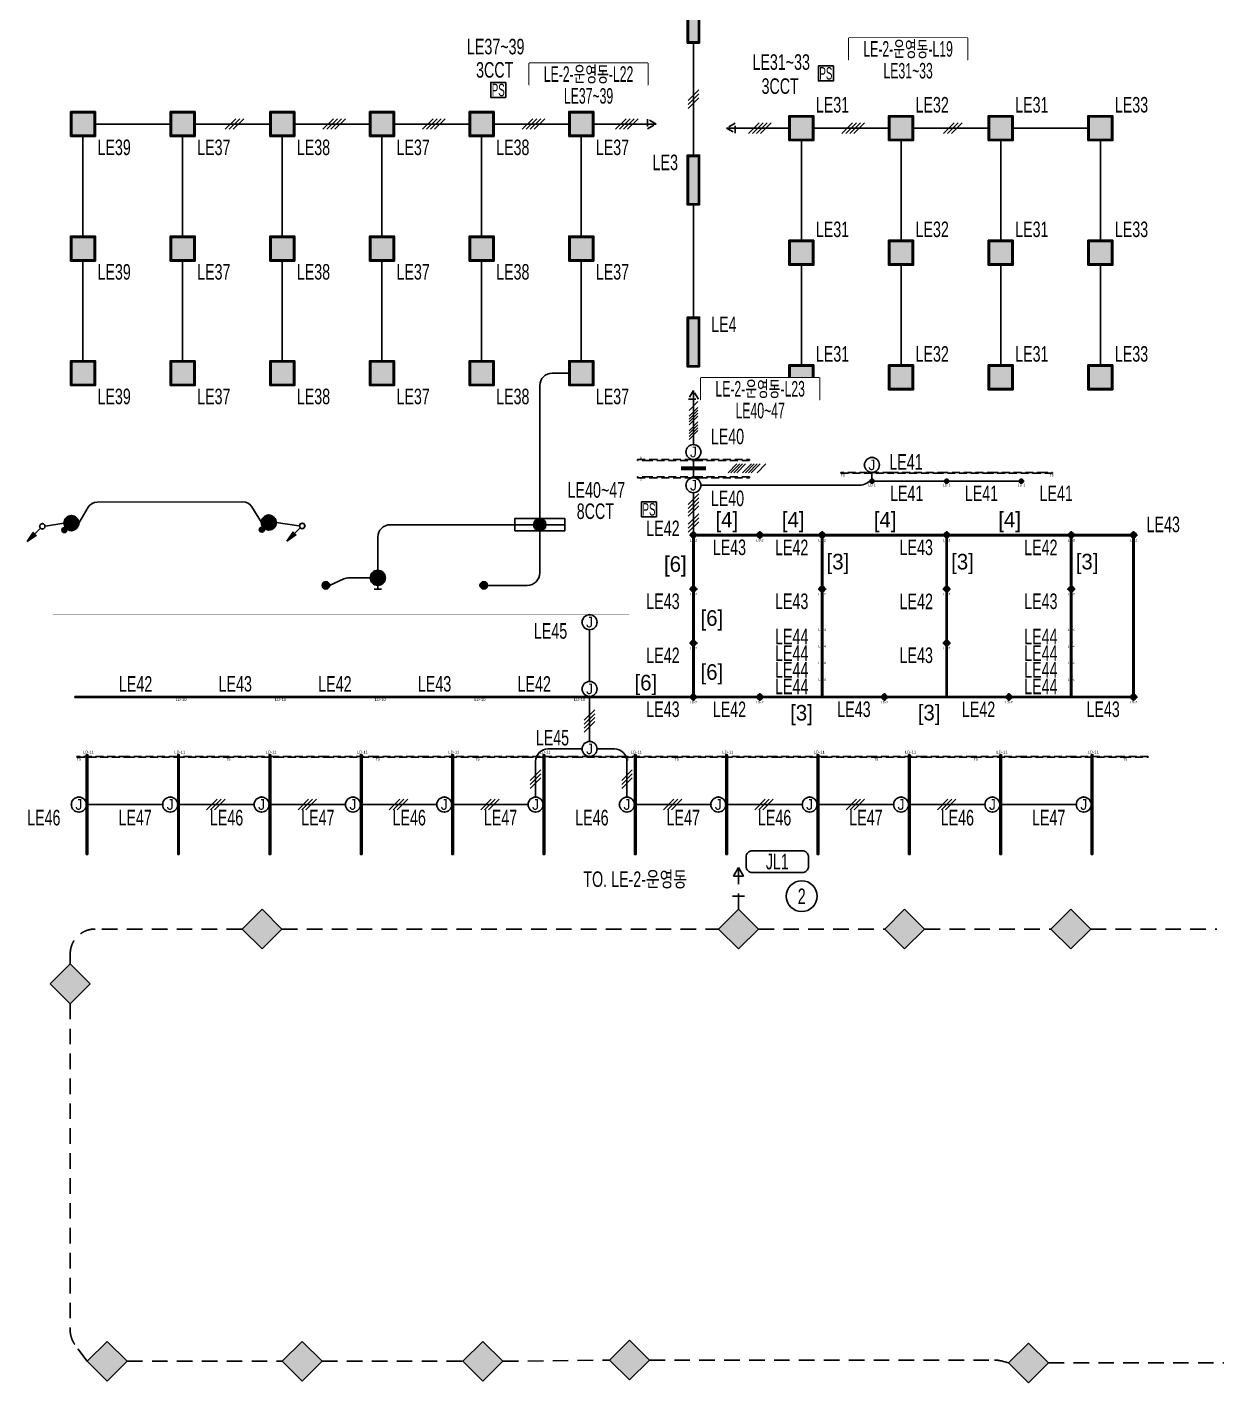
# Model space of a CAD drawing. Header units: millimetres. Extents: x 86947 to 500447, y -530175 to 1059536.
# Drawn here: x 445854 to 474507, y -159168 to -126516 of the extents above; entities that cross this region are included whole.
import ezdxf
from ezdxf.enums import TextEntityAlignment as Align

# ---------------------------------------------------------------- set-up
doc = ezdxf.new("R2010")
doc.units = ezdxf.units.MM
doc.header["$LTSCALE"] = 150
doc.set_wipeout_variables(frame=1)
for name, pattern in [('CENTER2', [1.125, 0.75, -0.125, 0.125, -0.125]), ('CENTERX2', [4, 2.5, -0.5, 0.5, -0.5]), ('D1', [3, 1, -1, 1]), ('D2', [6.5, 2.5, -1.5, 2.5]), ('DASHED2', [0.375, 0.25, -0.125]), ('HIDEN', [0.1875, 0.125, -0.0625])]:
    doc.linetypes.add(name, pattern=pattern)
for name, color, linetype in [('------01 Distribution Panel', 3, 'Continuous'), ('------03 Lighting Fixture', 3, 'Continuous'), ('------04 Lighting Switch', 2, 'Continuous'), ('------04 Number of Strands (가닥수)', 1, 'Continuous'), ('------Number of Strands (가닥수)', 1, 'Continuous'), ('-----20 General Symbol', 3, 'Continuous'), ('-----21 Embeded Wire in Ceiling or Wall', 4, 'Continuous'), ('-----22 Embeded in Floor', 4, 'D2'), ('-----23 Concealed or Exposed Wire', 4, 'D1'), ('-----29 Indicator', 1, 'Continuous'), ('-----30 Text', 2, 'Continuous'), ('e', 1, 'Continuous'), ('I-C-LIGHT', 10, 'Continuous')]:
    doc.layers.add(name, color=color, linetype=linetype)
doc.layers.add('조경설비', color=9, linetype='Continuous', lineweight=0)
doc.styles.add('ELEC', font='')
doc.styles.get('ELEC').set_extended_font_data('Dotum')

# ---------------------------------------------------------------- blocks, each defined once
blk = doc.blocks.new('*U15')
blk.add_lwpolyline([(150, 0), (-150, 0), (-150, -300), (150, -300)], close=True)
at = {"style": 'ELEC', "width": 0.6}
blk.add_text('PS', height=250, dxfattribs=at).set_placement((0, -150), align=Align.MIDDLE)
blk = doc.blocks.new('*U12')
h = blk.add_hatch(color=256)
edge = h.paths.add_edge_path()
edge.add_arc((0, -75), 75, 0, 360)
blk.add_circle((0, -75), 75)
blk = doc.blocks.new('E16')
at = {"linetype": 'Continuous'}
h = blk.add_hatch(color=256, dxfattribs=at)
h.dxf.hatch_style = 1
h.paths.add_polyline_path([(570, -120), (570, 120), (-570, 120), (-570, -120)])
blk.add_lwpolyline([(600, 150), (-600, 150), (-600, -150), (600, -150)], close=True, dxfattribs=at)
at = {"color": 1, "linetype": 'Continuous'}
blk.add_lwpolyline([(570, 120), (-570, 120), (-570, -120), (570, -120)], close=True, dxfattribs=at)
blk = doc.blocks.new('E21')
h = blk.add_hatch(color=256)
h.dxf.hatch_style = 1
h.paths.add_polyline_path([(-270, 270), (-270, -270), (270, -270), (270, 270)])
blk.add_lwpolyline([(-300, -300), (300, -300), (300, 300), (-300, 300)], close=True)
at = {"color": 1, "linetype": 'Continuous'}
blk.add_lwpolyline([(-270, -270), (270, -270), (270, 270), (-270, 270)], close=True, dxfattribs=at)
blk = doc.blocks.new('D01')
at = {"linetype": 'Continuous'}
blk.add_circle((0, 0), 150, dxfattribs=at)
for p in [(-150, 0), (0, 150), (150, 0), (0, -150)]:
    blk.add_point(p)
blk = doc.blocks.new('E05')
blk.add_hatch(color=256).paths.add_polyline_path([(106, 106), (106, 106, 0.668179), (-150, 0, 1), (150, 0, 0.198912)])
h = blk.add_hatch(color=256)
edge = h.paths.add_edge_path()
edge.add_arc((141, 141), 50, 0, 360)
blk.add_circle((141, 141), 50)
blk.add_blockref('D01', (0, 0))
blk = doc.blocks.new('D14')
at = {"linetype": 'Continuous'}
for p, q in [((-150, 0), (-600, 0)), ((150, 0), (600, 0))]:
    blk.add_line(p, q, dxfattribs=at)
blk.add_lwpolyline([(600, 150), (-600, 150), (-600, -150), (600, -150)], close=True, dxfattribs=at)
blk.add_circle((0, 0), 150, dxfattribs=at)
for p in [(-150, 0), (0, 150), (150, 0), (0, -150)]:
    blk.add_point(p)
blk = doc.blocks.new('E14')
blk.add_hatch(color=256).paths.add_polyline_path([(-150, 0, 1), (150, 0, 1)])
blk.add_blockref('D14', (0, 0))
blk = doc.blocks.new('D06')
for p, q in [((-75, 0), (0, 0)), ((0, -75), (0, 75))]:
    blk.add_line(p, q)
at = {"linetype": 'Continuous'}
blk.add_circle((-225, 0), 150, dxfattribs=at)
for p in [(-375, 0), (-225, 150), (-75, 0), (-225, -150)]:
    blk.add_point(p)
blk = doc.blocks.new('E06')
blk.add_hatch(color=256).paths.add_polyline_path([(-75, 0, 1), (-375, 0, 1)])
blk.add_blockref('D06', (0, 0))
blk = doc.blocks.new('O01')
blk.add_hatch(color=256).paths.add_polyline_path([(-149, -218), (-218, -149), (-368, -368)])
blk.add_line((-46, -46), (-184, -184))
blk.add_lwpolyline([(-368, -368), (-149, -218), (-218, -149), (-368, -368)])
blk.add_circle((0, 0), 65)
for p in [(-65, 0), (-65, 0), (0, 65), (0, 65), (65, 0), (65, 0), (0, -65), (0, -65)]:
    blk.add_point(p)
blk = doc.blocks.new('O04')
blk.add_circle((0, 0), 150)
for p in [(-150, 0), (0, 150), (150, 0), (0, -150)]:
    blk.add_point(p)
at = {"style": 'ELEC'}
blk.add_text('J', height=214, dxfattribs=at).set_placement((0, 0), align=Align.MIDDLE)
blk = doc.blocks.new('O07')
blk.add_lwpolyline([(0, -100), (173, 0), (0, 100)], close=True)
blk = doc.blocks.new('*U44')
at = {"color": 0}
for p, q in [((-186, -106), (26, 106)), ((-106, -106), (106, 106)), ((-26, -106), (186, 106))]:
    blk.add_line(p, q, dxfattribs=at)
blk = doc.blocks.new('*U47')
at = {"color": 0}
for p, q in [((-226, -106), (-14, 106)), ((-146, -106), (66, 106)), ((-66, -106), (146, 106)), ((14, -106), (226, 106))]:
    blk.add_line(p, q, dxfattribs=at)
blk = doc.blocks.new('*U50')
at = {"color": 0}
for p, q in [((-386, -106), (-174, 106)), ((-306, -106), (-94, 106)), ((-226, -106), (-14, 106)), ((-146, -106), (66, 106)), ((14, -106), (226, 106)), ((94, -106), (306, 106)), ((174, -106), (386, 106))]:
    blk.add_line(p, q, dxfattribs=at)
blk = doc.blocks.new('P08')
at = {"color": 0}
for p, q in [((-244, 106), (-456, -106)), ((-174, 106), (-386, -106)), ((-104, 106), (-316, -106)), ((-34, 106), (-246, -106)), ((106, 106), (-106, -106)), ((176, 106), (-36, -106)), ((246, 106), (34, -106)), ((316, 106), (104, -106)), ((456, 106), (244, -106))]:
    blk.add_line(p, q, dxfattribs=at)
blk = doc.blocks.new('잔디조명')
blk.add_hatch(color=51).paths.add_polyline_path([(225724, 108050), (225244, 108530), (224764, 108050), (225244, 107570)])
at = {"color": 8}
for p, q in [((225244, 108530), (224764, 108050)), ((225724, 108050), (225244, 108530)), ((224764, 108050), (225244, 107570)), ((225244, 107570), (225724, 108050))]:
    blk.add_line(p, q, dxfattribs=at)
blk.add_lwpolyline([(225724, 108050), (225244, 108530), (224764, 108050), (225244, 107570)], close=True, dxfattribs=at)
blk = doc.blocks.new('비컨조명')
blk.add_hatch(color=240).paths.add_polyline_path([(234880, 112270), (234400, 112750), (233920, 112270), (234400, 111790)])
at = {"color": 8}
for p, q in [((234400, 112750), (233920, 112270)), ((233920, 112270), (234400, 111790)), ((234400, 111790), (234880, 112270))]:
    blk.add_line(p, q, dxfattribs=at)
at = {"color": 240}
blk.add_line((234880, 112270), (234400, 112750), dxfattribs=at)
blk.add_lwpolyline([(234880, 112270), (234400, 112750), (233920, 112270), (234400, 111790)], close=True, dxfattribs=at)
blk = doc.blocks.new('line pen')
at = {"layer": 'I-C-LIGHT', "color": 1, "linetype": 'CENTER2', "const_width": 5}
blk.add_lwpolyline([(1491820, 242497), (1492786, 242497)], dxfattribs=at)
at = {"layer": 'I-C-LIGHT', "color": 4}
blk.add_lwpolyline([(1491820, 242486), (1492786, 242486), (1492786, 242508), (1491820, 242508)], close=True, dxfattribs=at)
at = {"color": 9, "insert": (1492532, 242471), "char_height": 70, "width": 560.53, "attachment_point": 1, "line_spacing_factor": 0.45, "style": 'ELEC'}
blk.add_mtext('LD-10', dxfattribs=at)
blk = doc.blocks.new('L-spot-2')
at = {"color": 2}
blk.add_lwpolyline([(1496158, 242399), (1496128, 242369), (1496158, 242339), (1496188, 242369)], close=True, dxfattribs=at)
at = {"layer": 'I-C-LIGHT', "color": 1}
for p, q in [((1496062, 242369), (1496253, 242369)), ((1496158, 242274), (1496158, 242465))]:
    blk.add_line(p, q, dxfattribs=at)
at = {"layer": 'I-C-LIGHT', "color": 4}
blk.add_circle((1496158, 242369), 65, dxfattribs=at)
at = {"layer": 'I-C-LIGHT', "color": 8}
blk.add_circle((1496158, 242369), 55.6, dxfattribs=at)
at = {"layer": 'I-C-LIGHT', "color": 9, "insert": (1496158, 242244), "char_height": 60, "width": 294.84, "attachment_point": 5, "style": 'ELEC'}
blk.add_mtext('LS-2', dxfattribs=at)
blk = doc.blocks.new('l-pen3')
at = {"layer": 'I-C-LIGHT', "color": 1}
for p, q in [((1500900, 242206), (1500897, 242206)), ((1500953, 242206), (1500903, 242206)), ((1500928, 242236), (1500928, 242234)), ((1500928, 242181), (1500928, 242231)), ((1500928, 242175), (1500928, 242178)), ((1500956, 242206), (1500958, 242206))]:
    blk.add_line(p, q, dxfattribs=at)
at = {"layer": 'I-C-LIGHT', "color": 6}
blk.add_circle((1500928, 242206), 17.5, dxfattribs=at)
at = {"layer": 'I-C-LIGHT', "color": 9}
for radius in [12.5, 12]:
    blk.add_circle((1500928, 242206), radius, dxfattribs=at)
at = {"layer": 'I-C-LIGHT', "color": 9, "insert": (1500928, 242128), "char_height": 60, "width": 294.84, "attachment_point": 5, "style": 'ELEC'}
blk.add_mtext('LP-4', dxfattribs=at)
blk = doc.blocks.new('LT-1')
at = {"layer": 'I-C-LIGHT'}
h = blk.add_hatch(dxfattribs=at)
h.set_pattern_fill('ANSI31', color=249, scale=50)
h.set_pattern_definition([(45, (137317.1204, 2203378.948), (-4.419417382, 4.419417382), [])])
edge = h.paths.add_edge_path()
edge.add_arc((1069218, 760156), 25, 0, 360)
at = {"layer": 'I-C-LIGHT', "color": 1}
for p, q in [((1069158, 760156), (1069278, 760156)), ((1069218, 760216), (1069218, 760096))]:
    blk.add_line(p, q, dxfattribs=at)
at = {"layer": 'I-C-LIGHT', "color": 9}
blk.add_circle((1069218, 760156), 48, dxfattribs=at)
at = {"layer": 'I-C-LIGHT', "color": 1}
blk.add_circle((1069218, 760156), 40, dxfattribs=at)
at = {"layer": 'I-C-LIGHT', "color": 8}
blk.add_circle((1069218, 760156), 25, dxfattribs=at)
at = {"layer": 'I-C-LIGHT', "color": 9, "insert": (1069218, 760096), "char_height": 60, "width": 294.84, "attachment_point": 2, "style": 'ELEC'}
blk.add_mtext('LD-1', dxfattribs=at)
blk = doc.blocks.new('LD-11')
at = {"layer": 'I-C-LIGHT'}
blk.add_lwpolyline([(1470551, 221005), (1470551, 223405), (1470511, 223405), (1470511, 221005), (1470551, 221005)], dxfattribs=at)
blk.add_lwpolyline([(1470546, 221010), (1470546, 223400), (1470516, 223400), (1470516, 221010)], close=True, dxfattribs=at)
at = {"layer": 'I-C-LIGHT', "linetype": 'HIDEN', "ltscale": 2, "const_width": 10}
blk.add_lwpolyline([(1470531, 223400), (1470531, 221010)], dxfattribs=at)
at = {"color": 9, "insert": (1470430, 223504), "char_height": 70, "width": 560.53, "attachment_point": 1, "line_spacing_factor": 0.45, "style": 'ELEC'}
blk.add_mtext('LD-11', dxfattribs=at)

msp = doc.modelspace()

# ---------------------------------------------------------------- linework, layer by layer
at = {"layer": '------01 Distribution Panel', "color": 1, "elevation": 0}
for points in [[(465644, -127304), (468499, -127304), (468499, -126779), (465644, -126779)], [(457947, -127910), (460802, -127910), (460802, -127385), (457947, -127385)], [(462080, -135489), (464935, -135489), (464935, -134964), (462080, -134964)]]:
    msp.add_lwpolyline(points, close=True, dxfattribs=at)
at = {"layer": '-----21 Embeded Wire in Ceiling or Wall'}
for p, q in [((458200, -138350), (458200, -135150)), ((458900, -134850), (458500, -134850)), ((457600, -138500), (454600, -138500)), ((458200, -138650), (458200, -139660)), ((454300, -139600), (454300, -138800)), ((456940, -139960), (457900, -139960))]:
    msp.add_line(p, q, dxfattribs=at)
at = {"layer": '-----21 Embeded Wire in Ceiling or Wall', "elevation": 0}
for points in [[(461900, -126900), (461900, -129600)], [(449300, -128850), (447500, -128850)], [(451700, -128850), (449900, -128850)], [(454100, -128850), (452300, -128850)], [(456500, -128850), (454700, -128850)], [(458900, -128850), (457100, -128850)], [(459500, -128850), (461000, -128850)], [(464200, -128950), (462700, -128950)], [(464800, -128950), (466600, -128950)], [(467200, -128950), (469000, -128950)], [(469600, -128950), (471400, -128950)], [(447200, -129150), (447200, -131550)], [(449600, -129150), (449600, -131550)], [(452000, -129150), (452000, -131550)], [(454400, -129150), (454400, -131550)], [(456800, -129150), (456800, -131550)], [(459200, -129150), (459200, -131550)], [(464500, -129250), (464500, -131650)], [(466900, -129250), (466900, -131650)], [(469300, -129250), (469300, -131650)], [(471700, -129250), (471700, -131650)], [(461900, -130800), (461900, -133500)], [(447200, -132150), (447200, -134550)], [(449600, -132150), (449600, -134550)], [(452000, -132150), (452000, -134550)], [(454400, -132150), (454400, -134550)], [(456800, -132150), (456800, -134550)], [(459200, -132150), (459200, -134550)], [(464500, -132250), (464500, -134650)], [(466900, -132250), (466900, -134650)], [(469300, -132250), (469300, -134650)], [(471700, -132250), (471700, -134650)], [(461900, -136570), (461900, -135270)], [(461900, -136930), (461900, -137370)], [(466200, -137400), (466200, -137240)], [(466250, -137450), (467950, -137450)], [(468050, -137450), (469750, -137450)], [(461900, -137730), (461900, -138685)], [(446300, -138538), (446740, -138460)], [(451855, -138450), (452400, -138528)], [(459400, -142275), (459400, -141028)], [(459400, -143720), (459400, -142635)], [(449120, -145240), (447280, -145240)], [(451321, -145240), (449480, -145240)], [(453520, -145240), (451681, -145240)], [(455720, -145240), (453880, -145240)], [(457920, -145240), (456080, -145240)], [(460480, -145240), (462320, -145240)], [(462680, -145240), (464520, -145240)], [(464880, -145240), (466720, -145240)], [(467080, -145240), (468920, -145240)], [(469280, -145240), (471120, -145240)]]:
    msp.add_lwpolyline(points, dxfattribs=at)
for points in [[(462080, -137550), (465901, -137550, 0.137017), (466057, -137507), (466150, -137450)], [(451495, -138450), (451268, -138072, 0.264152), (451053, -137950), (447541, -137960, 0.262743), (447327, -138081), (447100, -138460)], [(454120, -139780), (453606, -139780, 0.10561), (453484, -139806), (453140, -139960)], [(459220, -143900), (458400, -143900, 0.414214), (458100, -144200), (458100, -145060)], [(459580, -143900), (460000, -143900, -0.414214), (460300, -144200), (460300, -145060)]]:
    msp.add_lwpolyline(points, format="xyb", dxfattribs=at)
at = {"layer": '-----21 Embeded Wire in Ceiling or Wall'}
for centre, start, end in [((458500, -135150), 90, 180), ((454600, -138800), 90, 180), ((457900, -139660), 270, 0)]:
    msp.add_arc(centre, 300, start, end, dxfattribs=at)
at = {"layer": '-----22 Embeded in Floor'}
for p, q in [((462987, -147757), (462987, -146757)), ((451032, -148237), (447492, -148237)), ((451992, -148237), (462507, -148237)), ((463467, -148237), (466507, -148237)), ((467467, -148237), (470507, -148237)), ((471467, -148237), (474507, -148237)), ((446892, -149077), (446892, -148837)), ((446892, -150037), (446892, -157894)), ((447302, -158648), (447008, -158249)), ((448262, -158648), (451996, -158648)), ((452956, -158648), (456352, -158648)), ((457312, -158648), (459882, -158618)), ((460842, -158618), (469153, -158618)), ((469492, -158688), (469309, -158638)), ((470452, -158688), (477922, -158688))]:
    msp.add_line(p, q, dxfattribs=at)
for centre, start, end in [((447492, -148837), 90, 180), ((447492, -157894), 180, 216.3552), ((469153, -159218), 74.8722, 90)]:
    msp.add_arc(centre, 600, start, end, dxfattribs=at)
at = {"color": 1, "linetype": 'Continuous', "elevation": 0}
msp.add_lwpolyline([(463171, -146727, 0.414214), (463321, -146877), (464521, -146877, 0.414214), (464671, -146727), (464671, -146502, 0.414214), (464521, -146352), (463321, -146352, 0.414214), (463171, -146502)], format="xyb", close=True, dxfattribs=at)
at = {"color": 1}
msp.add_circle((464508, -147446), 371, dxfattribs=at)
at = {"layer": 'e', "elevation": 0}
for points in [[(463900, -137143, 0, 0, 0), (462200, -137143, 90, 90, 0), (461600, -137143, 0, 0, 0)], [(464137, -147446, 0, 0, 0), (463137, -147446, 45, 45, 0), (462837, -147446, 0, 0, 0)]]:
    msp.add_lwpolyline(points, format="xyseb", dxfattribs=at)
at = {"layer": 'I-C-LIGHT', "color": 4}
for p, q in [((465000, -138846), (465000, -142650)), ((468000, -138861), (468000, -142554)), ((471000, -138846), (471000, -142650))]:
    msp.add_line(p, q, dxfattribs=at)
at = {"layer": 'I-C-LIGHT', "color": 1}
msp.add_line((447000, -142635), (447000, -142665), dxfattribs=at)
at = {"layer": 'I-C-LIGHT', "linetype": 'DASHED2', "ltscale": 5, "elevation": 0}
for points in [[(460550, -136930), (460850, -136930), (460850, -136950), (460550, -136950)], [(460850, -136930), (462050, -136930), (462050, -136950), (460850, -136950)], [(462050, -136930), (463250, -136930), (463250, -136950), (462050, -136950)], [(460550, -137370), (460850, -137370), (460850, -137350), (460550, -137350)], [(460850, -137370), (462050, -137370), (462050, -137350), (460850, -137350)], [(462050, -137370), (463250, -137370), (463250, -137350), (462050, -137350)], [(465450, -137260), (466650, -137260), (466650, -137240), (465450, -137240)], [(467850, -137260), (466650, -137260), (466650, -137240), (467850, -137240)], [(469050, -137260), (467850, -137260), (467850, -137240), (469050, -137240)], [(470250, -137260), (469050, -137260), (469050, -137240), (470250, -137240)], [(470550, -137260), (470250, -137260), (470250, -137240), (470550, -137240)]]:
    msp.add_lwpolyline(points, close=True, dxfattribs=at)
at = {"layer": 'I-C-LIGHT', "color": 1, "elevation": 0}
for points in [[(447000, -142665), (472515, -142665), (472515, -138735), (461885, -138735), (461885, -142650)], [(447000, -142635), (472485, -142635), (472485, -138765), (461915, -138765), (461915, -142650)], [(464985, -138750), (464985, -142650)], [(465015, -138750), (465015, -142650)], [(467985, -138750), (467985, -142650)], [(468015, -138750), (468015, -142650)], [(470985, -138750), (470985, -142650)], [(471015, -138750), (471015, -142650)]]:
    msp.add_lwpolyline(points, dxfattribs=at)
at = {"layer": 'I-C-LIGHT', "color": 4, "elevation": 0}
msp.add_lwpolyline([(447000, -142650), (472500, -142650), (472500, -138750), (461900, -138750), (461900, -142650)], dxfattribs=at)
at = {"layer": 'I-C-LIGHT', "color": 10, "linetype": 'CENTERX2', "const_width": 15, "elevation": 0}
msp.add_lwpolyline([(446470, -140670), (446470, -140670), (460360, -140670), (460360, -140670)], dxfattribs=at)
at = {"layer": 'I-C-LIGHT', "linetype": 'DASHED2', "ltscale": 5}
for points in [[(447053, -144100), (448253, -144100), (448253, -144080), (447053, -144080)], [(448253, -144100), (449453, -144100), (449453, -144080), (448253, -144080)], [(449453, -144100), (450653, -144100), (450653, -144080), (449453, -144080)], [(450653, -144100), (451853, -144100), (451853, -144080), (450653, -144080)], [(451853, -144100), (453053, -144100), (453053, -144080), (451853, -144080)], [(453053, -144100), (454253, -144100), (454253, -144080), (453053, -144080)], [(454253, -144100), (455453, -144100), (455453, -144080), (454253, -144080)], [(455453, -144100), (456653, -144100), (456653, -144080), (455453, -144080)], [(456653, -144100), (457853, -144100), (457853, -144080), (456653, -144080)], [(457853, -144100), (459053, -144100), (459053, -144080), (457853, -144080)], [(459053, -144100), (460253, -144100), (460253, -144080), (459053, -144080)], [(460253, -144100), (461453, -144100), (461453, -144080), (460253, -144080)], [(461453, -144100), (462653, -144100), (462653, -144080), (461453, -144080)], [(462653, -144100), (463853, -144100), (463853, -144080), (462653, -144080)], [(463853, -144100), (465053, -144100), (465053, -144080), (463853, -144080)], [(465053, -144100), (466253, -144100), (466253, -144080), (465053, -144080)], [(466253, -144100), (467453, -144100), (467453, -144080), (466253, -144080)], [(467453, -144100), (468653, -144100), (468653, -144080), (467453, -144080)], [(468653, -144100), (469853, -144100), (469853, -144080), (468653, -144080)], [(469854, -144100), (471054, -144100), (471054, -144080), (469854, -144080)], [(471054, -144100), (472254, -144100), (472254, -144080), (471054, -144080)], [(472254, -144100), (472854, -144100), (472854, -144080), (472254, -144080)]]:
    msp.add_lwpolyline(points, close=True, dxfattribs=at)

# ---------------------------------------------------------------- block references
at = {"layer": '------03 Lighting Fixture'}
for name, p, rotation in [('E16', (461900, -126300), 270), ('E16', (461900, -130200), 270), ('E16', (461900, -134100), 270), ('E14', (458200, -138500), 180)]:
    msp.add_blockref(name, p, dxfattribs=dict(at, rotation=rotation))
for p in [(447200, -128850), (449600, -128850), (452000, -128850), (454400, -128850), (456800, -128850), (459200, -128850), (464500, -128950), (466900, -128950), (469300, -128950), (471700, -128950), (447200, -131850), (449600, -131850), (452000, -131850), (454400, -131850), (456800, -131850), (459200, -131850), (464500, -131950), (466900, -131950), (469300, -131950), (471700, -131950), (447200, -134850), (449600, -134850), (452000, -134850), (454400, -134850), (456800, -134850), (459200, -134850), (464500, -134950), (466900, -134950), (469300, -134950), (471700, -134950)]:
    msp.add_blockref('E21', p, dxfattribs=at)
at = {"layer": '------03 Lighting Fixture', "xscale": 1.2, "yscale": 1.2, "zscale": 1.2}
for name, p, rotation in [('E05', (446920, -138460), 180), ('E05', (451675, -138450), 180), ('E06', (454300, -140050), 270)]:
    msp.add_blockref(name, p, dxfattribs=dict(at, rotation=rotation))
at = {"layer": '------04 Lighting Switch', "xscale": 1.2, "yscale": 1.2, "zscale": 1.2}
for p in [(465090, -127450), (457200, -127850), (460830, -137950)]:
    msp.add_blockref('*U15', p, dxfattribs=at)
at = {"layer": '------04 Lighting Switch', "xscale": 1.2, "yscale": 1.2, "zscale": 1.2, "rotation": 180}
for p in [(453050, -140050), (456850, -140050)]:
    msp.add_blockref('*U12', p, dxfattribs=at)
at = {"layer": '------04 Number of Strands (가닥수)', "xscale": -1.2, "yscale": 1.2, "zscale": 1.2, "rotation": 90}
for name, p in [('*U44', (461900, -128250)), ('*U50', (461900, -138219)), ('*U47', (459400, -143226)), ('*U44', (458100, -144630)), ('*U44', (460300, -144630))]:
    msp.add_blockref(name, p, dxfattribs=at)
at = {"layer": '------04 Number of Strands (가닥수)', "xscale": 1.2, "yscale": 1.2, "zscale": 1.2}
for name, p in [('*U44', (450848, -128850)), ('*U47', (453248, -128850)), ('*U47', (455648, -128850)), ('*U47', (458048, -128850)), ('*U47', (460298, -128850)), ('*U47', (463498, -128950)), ('*U47', (465748, -128950)), ('*U44', (468148, -128950)), ('*U44', (450401, -145240)), ('*U44', (452601, -145240)), ('*U44', (454800, -145240)), ('*U44', (457000, -145240)), ('*U44', (461400, -145240)), ('*U44', (463600, -145240)), ('*U44', (465800, -145240)), ('*U44', (468000, -145240))]:
    msp.add_blockref(name, p, dxfattribs=at)
at = {"layer": '------Number of Strands (가닥수)', "xscale": -1, "rotation": 270}
msp.add_blockref('P08', (461900, -135990), dxfattribs=at)
at = {"layer": '------Number of Strands (가닥수)'}
msp.add_blockref('P08', (463190, -137143), dxfattribs=at)
at = {"layer": '-----20 General Symbol', "xscale": 1.2, "yscale": 1.2, "zscale": 1.2}
for p in [(461900, -136750), (466200, -137060), (461900, -137550), (459400, -140848), (459400, -142455), (459400, -143900), (447100, -145240), (449300, -145240), (451501, -145240), (453700, -145240), (455900, -145240), (458100, -145240), (460300, -145240), (462500, -145240), (464700, -145240), (466900, -145240), (469100, -145240), (471300, -145240)]:
    msp.add_blockref('O04', p, dxfattribs=at)
at = {"layer": '-----20 General Symbol'}
for p in [(446222, -138538), (452478, -138528)]:
    msp.add_blockref('O01', p, dxfattribs=at)
at = {"layer": '-----22 Embeded in Floor', "xscale": 1.199999999953434, "yscale": 1.199999999953434, "zscale": 1.199999999953434, "rotation": 90}
msp.add_blockref('O07', (462987, -146965), dxfattribs=at)
at = {"layer": '-----23 Concealed or Exposed Wire', "xscale": 1.199999999953434, "yscale": 1.199999999953434, "zscale": 1.199999999953434}
msp.add_blockref('O07', (460792, -128850), dxfattribs=at)
for p, rotation in [((462908, -128950), 180), ((461900, -135478), 90)]:
    msp.add_blockref('O07', p, dxfattribs=dict(at, rotation=rotation))
at = {"layer": 'I-C-LIGHT', "xscale": 1.041666666666667, "yscale": 1.041666666666667, "zscale": 1.041666666666667}
for p in [(-647569, -929280), (-645769, -929280), (-643969, -929280)]:
    msp.add_blockref('LT-1', p, dxfattribs=at)
at = {"layer": 'I-C-LIGHT'}
for name, p in [('L-spot-2', (-1034258, -381119)), ('L-spot-2', (-1032658, -381119)), ('L-spot-2', (-1031158, -381119)), ('L-spot-2', (-1028158, -381119)), ('L-spot-2', (-1025158, -381119)), ('L-spot-2', (-1023658, -381119)), ('L-spot-2', (-1034258, -382419)), ('L-spot-2', (-1031158, -382419)), ('L-spot-2', (-1028158, -382419)), ('L-spot-2', (-1025158, -382419)), ('l-pen3', (-1035928, -383156)), ('l-pen3', (-1029928, -383156)), ('L-spot-2', (-1034258, -383719)), ('l-pen3', (-1035928, -383556)), ('L-spot-2', (-1028158, -383719)), ('l-pen3', (-1029928, -383556)), ('l-pen3', (-1035928, -383956)), ('l-pen3', (-1029928, -383956)), ('l-pen3', (-1035928, -384356)), ('l-pen3', (-1029928, -384356)), ('line pen', (-1043104, -385147)), ('line pen', (-1040704, -385147)), ('line pen', (-1038304, -385147)), ('line pen', (-1035904, -385147)), ('line pen', (-1033504, -385147)), ('L-spot-2', (-1034258, -385019)), ('L-spot-2', (-1032658, -385019)), ('L-spot-2', (-1029658, -385019)), ('L-spot-2', (-1026658, -385019)), ('L-spot-2', (-1023658, -385019)), ('LD-11', (-1023231, -367445)), ('LD-11', (-1021031, -367445)), ('LD-11', (-1018830, -367445)), ('LD-11', (-1016631, -367445)), ('LD-11', (-1014431, -367445)), ('LD-11', (-1012231, -367445)), ('LD-11', (-1010031, -367445)), ('LD-11', (-1007831, -367445)), ('LD-11', (-1005631, -367445)), ('LD-11', (-1003431, -367445)), ('LD-11', (-1001231, -367445)), ('LD-11', (-999031, -367445))]:
    msp.add_blockref(name, p, dxfattribs=at)
at = {"layer": '조경설비'}
for name, p in [('잔디조명', (226267, -256287)), ('비컨조명', (228587, -260507)), ('비컨조명', (232587, -260507)), ('비컨조명', (236587, -260507)), ('잔디조명', (221647, -257607)), ('잔디조명', (222537, -266698)), ('잔디조명', (227232, -266698)), ('잔디조명', (231587, -266698)), ('잔디조명', (235117, -266668)), ('잔디조명', (244727, -266738))]:
    msp.add_blockref(name, p, dxfattribs=at)

# ---------------------------------------------------------------- texts
at = {"layer": '------04 Lighting Switch', "style": 'ELEC', "width": 0.7}
for s, p in [('LE37~39', (457139, -126985)), ('LE31~33', (464014, -127358)), ('3CCT', (457115, -127546)), ('3CCT', (463990, -127937)), ('LE31', (465250, -128386)), ('LE32', (467650, -128386)), ('LE31', (470050, -128386)), ('LE33', (472450, -128386)), ('LE39', (447950, -129411, 0)), ('LE37', (450350, -129411, 0)), ('LE38', (452750, -129411, 0)), ('LE37', (455150, -129411, 0)), ('LE38', (457550, -129411, 0)), ('LE37', (459950, -129411, 0)), ('LE3', (461224, -129774)), ('LE31', (465250, -131386)), ('LE32', (467650, -131386)), ('LE31', (470050, -131386)), ('LE33', (472450, -131386)), ('LE39', (447950, -132411, 0)), ('LE37', (450350, -132411, 0)), ('LE38', (452750, -132411, 0)), ('LE37', (455150, -132411, 0)), ('LE38', (457550, -132411, 0)), ('LE37', (459950, -132411, 0)), ('LE4', (462634, -133674)), ('LE31', (465250, -134386)), ('LE32', (467650, -134386)), ('LE31', (470050, -134386)), ('LE33', (472450, -134386)), ('LE39', (447950, -135411, 0)), ('LE37', (450350, -135411, 0)), ('LE38', (452750, -135411, 0)), ('LE37', (455150, -135411, 0)), ('LE38', (457550, -135411, 0)), ('LE37', (459950, -135411, 0)), ('LE40', (462720, -136375)), ('LE41', (467020, -136988, 0)), ('LE40~47', (459563, -137662, 0)), ('LE40', (462720, -137865)), ('LE41', (467037, -137744)), ('LE41', (468837, -137744)), ('LE41', (470637, -137744)), ('8CCT', (459539, -138175, 0)), ('LE42', (461167, -138585, 0)), ('LE43', (473215, -138492)), ('LE43', (462767, -139044)), ('LE42', (464267, -139044)), ('LE43', (467267, -139044)), ('LE42', (470267, -139044)), ('LE43', (461167, -140344, 0)), ('LE43', (464267, -140344)), ('LE42', (467267, -140344)), ('LE43', (470267, -140344)), ('LE45', (458460, -141061)), ('LE44', (464267, -141194)), ('LE44', (470267, -141194)), ('LE42', (461167, -141644, 0)), ('LE44', (464267, -141594)), ('LE43', (467267, -141644)), ('LE44', (470267, -141594)), ('LE44', (464267, -141994)), ('LE44', (470267, -141994)), ('LE42', (448467, -142332, 0)), ('LE43', (450867, -142332, 0)), ('LE42', (453267, -142332, 0)), ('LE43', (455667, -142332, 0)), ('LE42', (458067, -142332, 0)), ('LE44', (464267, -142394)), ('LE44', (470267, -142394)), ('LE43', (461167, -142944, 0)), ('LE42', (462767, -142944)), ('LE43', (465767, -142944)), ('LE42', (468767, -142944)), ('LE43', (471767, -142944)), ('LE45', (458505, -143631)), ('LE46', (446256, -145554)), ('LE47', (448456, -145554)), ('LE46', (450657, -145554)), ('LE47', (452856, -145554)), ('LE46', (455056, -145554)), ('LE47', (457256, -145554)), ('LE46', (459456, -145554)), ('LE47', (461656, -145554)), ('LE46', (463856, -145554)), ('LE47', (466056, -145554)), ('LE46', (468256, -145554)), ('LE47', (470456, -145554))]:
    msp.add_text(s, height=375, dxfattribs=at).set_placement(p, align=Align.MIDDLE)
at = {"layer": '-----29 Indicator', "style": 'ELEC'}
for s, p in [('[4]', (462703, -138426)), ('[4]', (464303, -138426, 0)), ('[4]', (466516, -138426, 0)), ('[4]', (469516, -138426, 0)), ('[6]', (461465, -139494)), ('[3]', (465380, -139436, 0)), ('[3]', (468380, -139436, 0)), ('[3]', (471380, -139436, 0)), ('[6]', (462344, -140794)), ('[6]', (462344, -142094)), ('[6]', (460755, -142349)), ('[3]', (464503, -143075, 0)), ('[3]', (467576, -143071, 0))]:
    msp.add_text(s, height=375, dxfattribs=at).set_placement(p, align=Align.MIDDLE)
at = {"layer": '-----30 Text', "linetype": 'Continuous', "style": 'ELEC', "width": 0.7}
msp.add_text('2', height=375, dxfattribs=at).set_placement((464508, -147446), align=Align.MIDDLE)
at = {"linetype": 'Continuous', "style": 'ELEC', "width": 0.7}
msp.add_text('JL1', height=375, dxfattribs=at).set_placement((463921, -146615), align=Align.MIDDLE)
at = {"color": 0, "style": 'ELEC', "width": 0.7}
msp.add_text('TO. LE-2-운영동', height=375, dxfattribs=at).set_placement((459250, -147036), align=Align.MIDDLE_LEFT)
at = {"layer": 'I-C-LIGHT', "color": 9, "char_height": 60, "width": 195.11, "attachment_point": 5, "style": 'ELEC'}
for insert in [(460613, -136881), (460613, -137401), (465498, -137310, 0), (470527, -137310, 0), (447101, -144150), (450703, -144150), (454301, -144150), (456701, -144150), (460300, -144150), (461499, -144150), (466301, -144150), (468701, -144150), (472301, -144150)]:
    msp.add_mtext('T5', dxfattribs=dict(at, insert=insert))

# ---------------------------------------------------------------- next in the draw order: wipeouts: each hides what was drawn before it
at = {"color": 1}
for points in [[(465644, -127304), (468499, -127304), (468499, -126779), (465644, -126779)], [(457947, -127910), (460802, -127910), (460802, -127385), (457947, -127385)], [(462080, -135489), (464935, -135489), (464935, -134964), (462080, -134964)]]:
    msp.add_wipeout(points, dxfattribs=at)

# ---------------------------------------------------------------- next in the draw order: wipeouts: each hides what was drawn before it
for points in [[(465644, -127829), (468499, -127829), (468499, -127304), (465644, -127304)], [(457947, -128435), (460802, -128435), (460802, -127910), (457947, -127910)], [(462080, -136014), (464935, -136014), (464935, -135489), (462080, -135489)]]:
    msp.add_wipeout(points, dxfattribs=at)

# ---------------------------------------------------------------- next in the draw order: texts
at = {"style": 'ELEC', "width": 0.6}
for s, p in [('LE-2-운영동-L19', (467071, -127041)), ('LE-2-운영동-L22', (459375, -127647)), ('LE31~33', (467071, -127566)), ('LE37~39', (459375, -128172)), ('LE-2-운영동-L23', (463508, -135226)), ('LE40~47', (463508, -135751))]:
    msp.add_text(s, height=375, dxfattribs=at).set_placement(p, align=Align.MIDDLE_CENTER)

doc.saveas('drawing.dxf')
